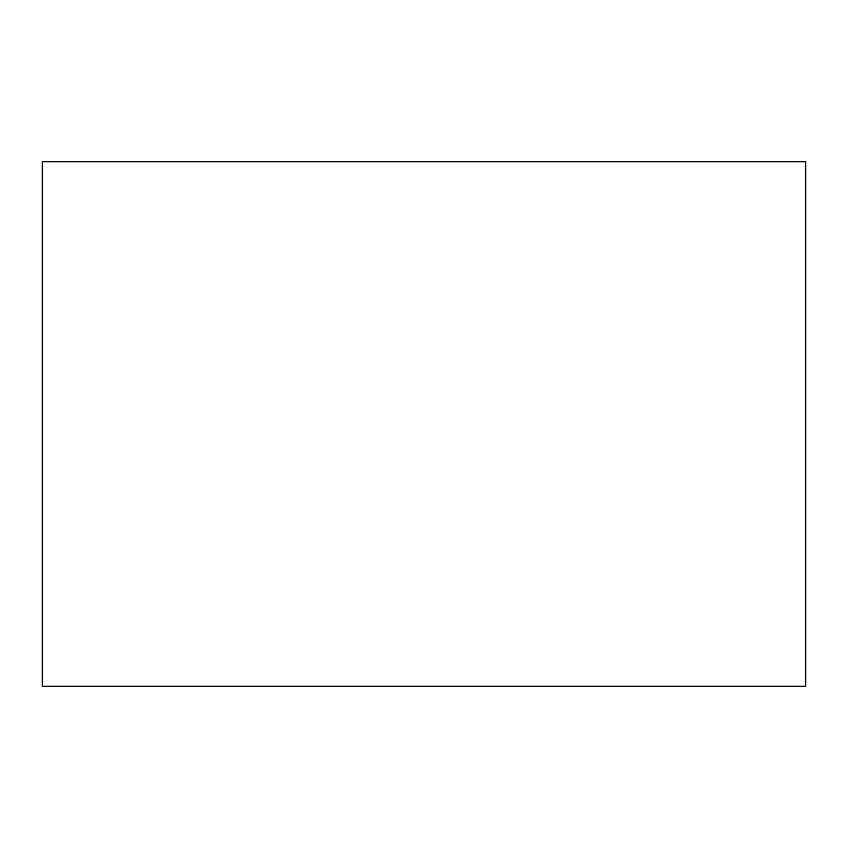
<?xml version="1.0" encoding="UTF-8"?>
<svg xmlns="http://www.w3.org/2000/svg" width="848" height="848" viewBox="0 0 848 848"><rect width="100%" height="100%" fill="white"/><g stroke="black" fill="none" stroke-linecap="round" stroke-linejoin="round"><path stroke-width="1.27" d="M805.6 161.65L42.4 161.65L42.4 686.35L805.6 686.35L805.6 161.65"/></g></svg>
